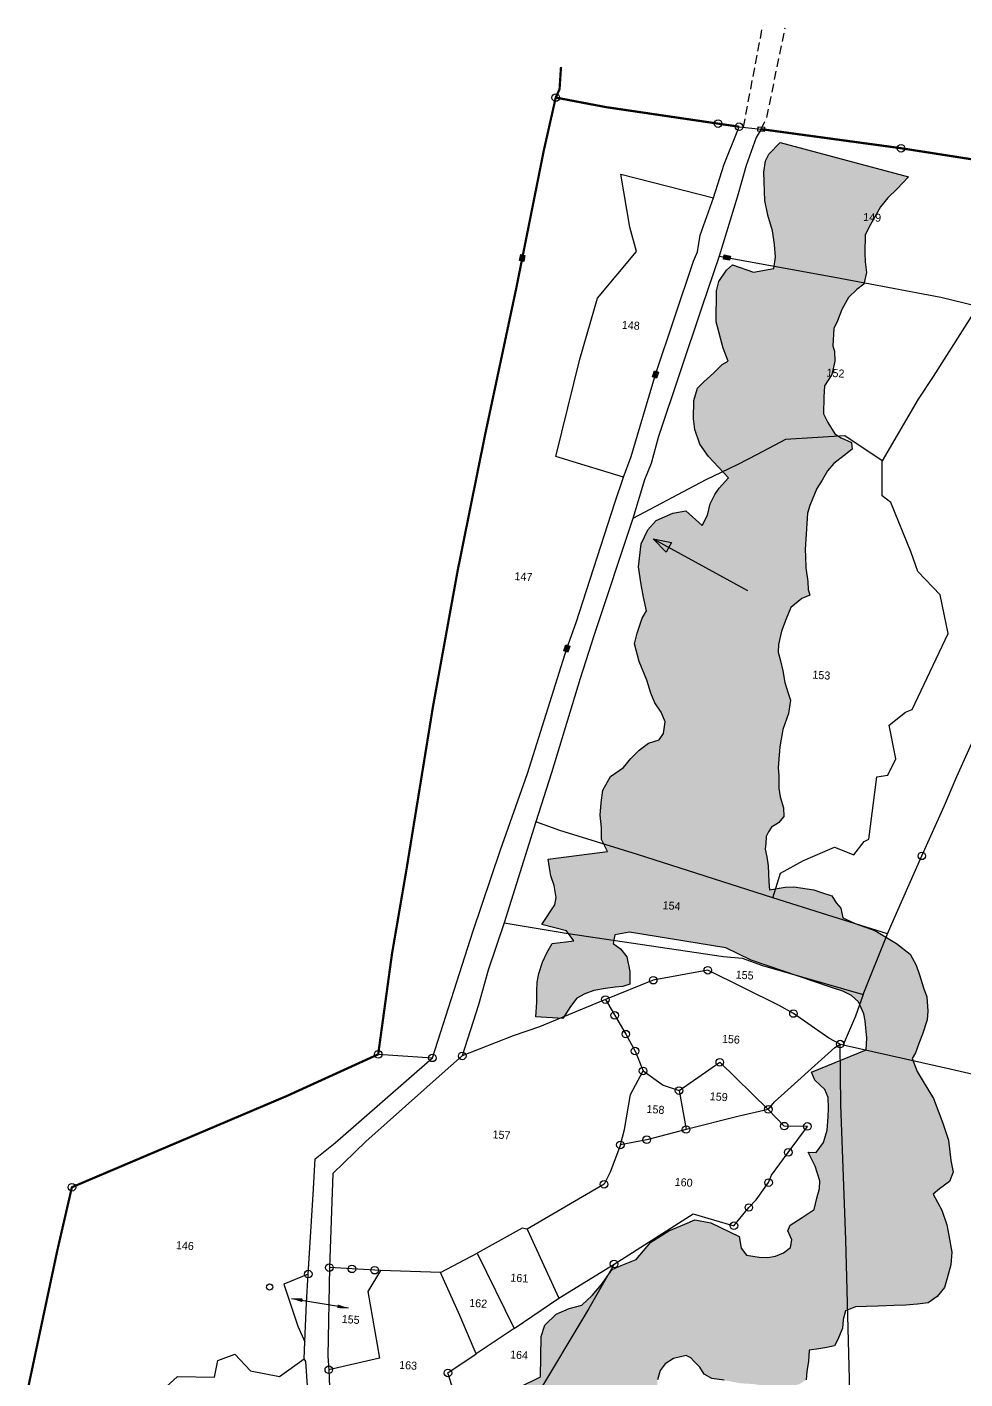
# Model space of a CAD drawing. Header units: metres. Extents: x 278326 to 279449, y 2043971 to 2046657.
# Drawn here: x 278427 to 278971, y 2045873 to 2046657 of the extents above; entities that cross this region are included whole.
import ezdxf
from ezdxf.enums import TextEntityAlignment as Align

# ---------------------------------------------------------------- set-up
doc = ezdxf.new("R2010")
doc.units = ezdxf.units.M
doc.header["$MEASUREMENT"] = 0
doc.linetypes.add('DASHED', pattern=[0.75, 0.5, -0.25])
doc.linetypes.add('DIVIDE', pattern=[1.25, 0.5, -0.25, 0, -0.25, 0, -0.25])
for name, color, linetype in [('OFF', 1, 'Continuous'), ('OTHERS', 1, 'Continuous'), ('POLY_HATCH', 12, 'Continuous'), ('POLY_PARCEL', 6, 'Continuous'), ('POLY_ROAD', 30, 'Continuous'), ('SYM_ARROW', 1, 'Continuous'), ('SYM_STONE', 1, 'Continuous'), ('SYM_WELL', 1, 'Continuous'), ('TEXT_PARCEL', 7, 'Continuous'), ('V_BOUND_LINE', 7, 'Continuous'), ('V_DIVIDE_LINE', 7, 'DIVIDE')]:
    doc.layers.add(name, color=color, linetype=linetype)
doc.styles.get("Standard").update_dxf_attribs({"font": 'arial.ttf'})
doc.styles.add('TEXT_MAP', font='KRDEV050.TTF', dxfattribs={"height": 1.8})
doc.dimstyles.get("Standard").update_dxf_attribs({"dimtxt": 0.18, "dimasz": 0.18, "dimexe": 0.18, "dimexo": 0.0625, "dimgap": 0.09, "dimtad": 0, "dimtih": 1, "dimtoh": 1, "dimdec": 4, "dimzin": 0, "dimdsep": 46, "dimtxsty": 'Standard', "dimcen": 0.09, "dimadec": 0, "dimazin": 0, "dimtfac": 1, "dimtdec": 4, "dimtofl": 0, "dimtmove": 0, "dimatfit": 3, "dimfxl": 1, "dimtolj": 1, "dimtzin": 0, "dimarcsym": 0})

# ---------------------------------------------------------------- blocks, each defined once
blk = doc.blocks.new('PAKKAWELL')
blk.add_circle((0, 0), 1.81)
blk = doc.blocks.new('STONE')
blk.add_circle((0, 0), 0.851)
blk = doc.blocks.new('STONESQUAREFILLED')
blk.add_hatch(color=256).paths.add_polyline_path([(0.7, -0.48), (0.7, 0.48), (-0.7, 0.48), (-0.7, -0.48)])
blk.add_lwpolyline([(-0.7, 0.48), (0.7, 0.48), (0.7, -0.48), (-0.7, -0.48)], close=True)
blk = doc.blocks.new('STONESQUARE')
blk.add_lwpolyline([(-0.7, 0.48), (0.7, 0.48), (0.7, -0.48), (-0.7, -0.48)], close=True)
blk = doc.blocks.new('ARROWASPECT')
h = blk.add_hatch(color=256)
h.paths.add_polyline_path([(2.85, -2.85), (3.72, -1.98), (0, 0)])
h.paths.add_polyline_path([(0, 0), (1.98, -3.72), (2.85, -2.85)])
for points in [[(0, 0), (17.15, -17.15)], [(0, 0), (1.98, -3.72)], [(0, 0), (3.72, -1.98)], [(3.72, -1.98), (1.98, -3.72)]]:
    blk.add_lwpolyline(points)
blk = doc.blocks.new('TEXTDOUBLEARROW')
for points in [[(-6.63, 0.01), (0.2, 0.01)], [(6.25, 0.01), (-0.58, 0.01)]]:
    blk.add_leader(points, dimstyle='Standard', override={"dimtxt": 2.5, "dimasz": 2.5, "dimexe": 1.25, "dimexo": 0.625, "dimgap": 0.625, "dimtad": 1, "dimtih": 0, "dimtoh": 0, "dimzin": 8, "dimcen": 2.5, "dimtofl": 1})

msp = doc.modelspace()

# ---------------------------------------------------------------- hatches: boundary and pattern name
at = {"layer": 'POLY_HATCH'}
h = msp.add_hatch(dxfattribs=at)
h.set_pattern_fill('ZIGZAG', color=256, scale=25.804659, angle=-3.71444, style=0)
h.set_pattern_definition([(356.28556, (278229.2698, 2044790.343), (3.427772, 3.009841), [3.225582, -3.225582]), (86.28556, (278232.4886, 2044790.134), (-3.009841, 3.427772), [3.225582, -3.225582])])
h.paths.add_polyline_path([(278963.12, 2045999.44), (278961.64, 2046011.3), (278958.35, 2046021.05), (278953.11, 2046035.4), (278947.03, 2046045.32), (278943.48, 2046051.16), (278940.6, 2046058.63), (278942.49, 2046061.87), (278944.53, 2046067.35), (278946.57, 2046072.82), (278949.35, 2046081.05), (278949.67, 2046086.07), (278949.1, 2046094.51), (278947.19, 2046099.68), (278944.87, 2046107.12), (278943, 2046112.85), (278939.49, 2046119.24), (278931.47, 2046125.37), (278919.06, 2046132.9), (278907.55, 2046137.01), (278900.47, 2046140.27), (278899.16, 2046145.96), (278896.55, 2046148.93), (278894.01, 2046153.02), (278887.42, 2046155.13), (278883.58, 2046156.5), (278871.92, 2046158.38), (278866.86, 2046158.15), (278857.78, 2046156.49), (278857.51, 2046161), (278857.28, 2046166.06), (278857.01, 2046170.56), (278856.22, 2046175.65), (278855.39, 2046180.19), (278855.61, 2046183.54), (278855.86, 2046187.45), (278857.16, 2046190.17), (278859.02, 2046192.85), (278863.11, 2046195.38), (278866.16, 2046199.11), (278865.92, 2046204.17), (278864.09, 2046210.46), (278863.3, 2046215.55), (278863.21, 2046222.84), (278862.94, 2046227.35), (278863.27, 2046232.37), (278863.74, 2046239.62), (278864.59, 2046244.05), (278865.51, 2046249.6), (278868.92, 2046258.91), (278870, 2046266.65), (278868.58, 2046270.67), (278866.74, 2046276.96), (278865.5, 2046283.76), (278864.19, 2046289.45), (278862.84, 2046294.58), (278863.13, 2046299.05), (278864.75, 2046306.79), (278867.46, 2046313.9), (278870.13, 2046320.46), (278876.63, 2046325.64), (278881.25, 2046327.58), (278880.35, 2046331), (278880.08, 2046335.5), (278878.91, 2046343.43), (278878.79, 2046350.16), (278878.48, 2046354.1), (278879.06, 2046363.04), (278879.46, 2046369.18), (278879.86, 2046375.31), (278881.27, 2046379.71), (278883.93, 2046386.26), (278885.27, 2046389.54), (278888.39, 2046394.38), (278891.54, 2046399.78), (278895.18, 2046404.03), (278901.09, 2046408.69), (278905.82, 2046412.31), (278905.51, 2046416.25), (278899.51, 2046418.88), (278895.75, 2046421.37), (278891.68, 2046427.8), (278889.21, 2046433), (278889.27, 2046442.53), (278889.7, 2046449.22), (278894.05, 2046455.67), (278895.67, 2046463.41), (278895.48, 2046469.03), (278894.58, 2046472.45), (278895.23, 2046482.5), (278897.2, 2046486.85), (278899.86, 2046493.41), (278903.69, 2046500.44), (278908.48, 2046505.18), (278912.61, 2046508.27), (278914.16, 2046514.9), (278913.44, 2046521.11), (278913.21, 2046526.17), (278913.34, 2046536.81), (278916.53, 2046542.77), (278922.24, 2046553.05), (278926.52, 2046558.38), (278931.9, 2046563.63), (278938.52, 2046570.49), (278864.1, 2046590.46), (278857.38, 2046583.59), (278855.45, 2046579.79), (278854.45, 2046573.13), (278854.65, 2046567.51), (278855.08, 2046556.83), (278856.77, 2046548.32), (278859.54, 2046539.17), (278860.71, 2046531.25), (278861.35, 2046523.92), (278860.36, 2046517.26), (278848.45, 2046515.23), (278836.38, 2046519.37), (278832.81, 2046516.24), (278828.47, 2046509.8), (278826.99, 2046504.29), (278826.95, 2046486.35), (278830.99, 2046470.96), (278833.87, 2046463.48), (278830.38, 2046461.47), (278825.58, 2046456.74), (278819.64, 2046451.52), (278816.03, 2046447.83), (278813.89, 2046440.68), (278813.76, 2046430.04), (278814.47, 2046423.83), (278817.28, 2046415.24), (278822.43, 2046408.17), (278833.96, 2046395.66), (278828.53, 2046389.84), (278826.05, 2046386.08), (278823.45, 2046380.64), (278821.9, 2046374.02), (278818.71, 2046368.06), (278809.16, 2046376.53), (278801.79, 2046375.32), (278791.97, 2046370.92), (278787.14, 2046365.62), (278783.25, 2046357.47), (278781.82, 2046344.11), (278783.4, 2046333.92), (278784.6, 2046326.55), (278786.33, 2046318.59), (278783.81, 2046314.27), (278780.99, 2046305.49), (278779.48, 2046299.42), (278782.18, 2046289.16), (278786.52, 2046278.26), (278788.84, 2046270.82), (278791.27, 2046265.06), (278794.85, 2046259.78), (278797.28, 2046254.02), (278796.29, 2046247.36), (278793.8, 2046243.6), (278787.51, 2046241.76), (278782.2, 2046237.62), (278777.4, 2046232.89), (278773.13, 2046227.56), (278765.51, 2046222.45), (278761.05, 2046214.33), (278760.02, 2046207.11), (278759.55, 2046199.86), (278760.2, 2046192.53), (278760.32, 2046185.8), (278763.8, 2046178.84), (278729.29, 2046174.36), (278730.09, 2046169.26), (278730.91, 2046164.72), (278732.78, 2046159), (278734.03, 2046152.19), (278733.18, 2046147.76), (278725.71, 2046136.47), (278740.05, 2046132.74), (278744.16, 2046126.87), (278731.73, 2046125.43), (278728.57, 2046120.03), (278725.98, 2046114.6), (278723.87, 2046108.01), (278722.98, 2046103.02), (278722.66, 2046098), (278722.78, 2046091.26), (278722.24, 2046082.89), (278737.87, 2046081.88), (278742.25, 2046088.88), (278745.93, 2046093.68), (278750.58, 2046096.19), (278755.75, 2046098.09), (278762.56, 2046099.33), (278768.22, 2046100.08), (278772.72, 2046100.35), (278776.74, 2046101.77), (278776.65, 2046109.07), (278774.96, 2046117.58), (278771.34, 2046122.3), (278767.06, 2046125.38), (278767.94, 2046130.37), (278776.46, 2046132.06), (278832.54, 2046122.84), (278847.22, 2046115.72), (278893.85, 2046099.8), (278900.45, 2046097.69), (278905.33, 2046095.13), (278909.58, 2046091.5), (278912.5, 2046084.58), (278913.36, 2046080.6), (278914.38, 2046070.44), (278913.95, 2046063.75), (278882.25, 2046050.67), (278884.2, 2046046.06), (278890.01, 2046040.64), (278891.96, 2046036.03), (278892.12, 2046029.85), (278891.79, 2046024.83), (278891.28, 2046017.01), (278889.14, 2046009.87), (278884.83, 2046003.98), (278880.36, 2046004.27), (278884.32, 2045996.17), (278887.13, 2045987.58), (278886.84, 2045983.11), (278885.36, 2045977.6), (278883.81, 2045970.98), (278876.78, 2045966.39), (278869.75, 2045961.8), (278868.42, 2045958.52), (278870.88, 2045953.32), (278870.04, 2045948.89), (278865.91, 2045945.79), (278861.3, 2045943.85), (278856.76, 2045943.02), (278851.73, 2045943.35), (278844.5, 2045944.38), (278841.41, 2045948.51), (278840.17, 2045955.31), (278823.81, 2045963.17), (278814.39, 2045964.9), (278808.62, 2045962.47), (278799.4, 2045958.59), (278788.87, 2045951.98), (278780.37, 2045941.89), (278771.74, 2045938.52), (278766.53, 2045936.06), (278760.36, 2045927.49), (278754.9, 2045921.12), (278748.92, 2045915.34), (278741.51, 2045913.58), (278734, 2045910.15), (278727.42, 2045903.85), (278725.31, 2045897.26), (278724.91, 2045873.74), (278712.74, 2045867.81), (278708.02, 2045864.19), (278703.19, 2045858.9), (278701.19, 2045853.98), (278701.42, 2045848.92), (278703, 2045838.73), (278704.84, 2045832.45), (278709.41, 2045816.45), (278706.89, 2045812.13), (278701.12, 2045809.71), (278696.92, 2045805.49), (278693.21, 2045800.13), (278692.63, 2045791.2), (278695.25, 2045779.82), (278696.8, 2045769.07), (278697.75, 2045757.8), (278700.52, 2045748.65), (278707.46, 2045743.15), (278718.06, 2045725.09), (278715.79, 2045724.68), (278709.44, 2045713.32), (278707.86, 2045706.13), (278707.39, 2045698.88), (278708.48, 2045689.84), (278710.69, 2045680.73), (278712.24, 2045669.98), (278716.02, 2045659.08), (278717.26, 2045652.27), (278721.21, 2045642.12), (278728.99, 2045641.05), (278736.67, 2045638.31), (278740.43, 2045635.83), (278745.46, 2045635.5), (278758.11, 2045640.28), (278775.09, 2045659.92), (278782.02, 2045654.42), (278790.51, 2045655.56), (278800.81, 2045658.81), (278806.47, 2045659.56), (278811.53, 2045659.8), (278817.78, 2045661.07), (278822.81, 2045660.74), (278827.21, 2045659.34), (278833.69, 2045655.55), (278840.36, 2045654.56), (278842.93, 2045651.03), (278848.23, 2045646.2), (278856.2, 2045639.52), (278929.59, 2045655.49), (278930.89, 2045658.21), (278933.97, 2045662.5), (278936.75, 2045663.34), (278938.12, 2045676.98), (278935.44, 2045676.17), (278930.24, 2045673.71), (278926.04, 2045669.49), (278917.08, 2045661.11), (278913.21, 2045661.92), (278905.98, 2045662.95), (278899.21, 2045662.27), (278894.6, 2045660.33), (278890.02, 2045658.94), (278882.02, 2045656.66), (278871.79, 2045654.52), (278870.33, 2045657.98), (278867.97, 2045664.86), (278867.74, 2045669.92), (278868.48, 2045672.67), (278869.92, 2045677.62), (278873.49, 2045680.75), (278875.94, 2045683.96), (278879.54, 2045687.65), (278884.16, 2045689.59), (278889.18, 2045689.26), (278891.74, 2045694.14), (278894.97, 2045700.66), (278888.83, 2045701.06), (278883.62, 2045698.59), (278877.19, 2045694.53), (278871.8, 2045689.27), (278868.23, 2045686.14), (278863.29, 2045679.17), (278863.45, 2045673), (278859.76, 2045676.6), (278854.39, 2045680.31), (278839.01, 2045685.23), (278816.78, 2045688.36), (278809.93, 2045686.56), (278802.6, 2045685.92), (278796.94, 2045685.16), (278791.5, 2045687.76), (278788.19, 2045688.53), (278783.88, 2045682.65), (278780.2, 2045677.84), (278774.74, 2045671.47), (278763.96, 2045660.96), (278758.43, 2045653.47), (278754.23, 2045649.26), (278747.31, 2045646.35), (278741.76, 2045647.27), (278735.8, 2045650.46), (278731.48, 2045652.98), (278728.83, 2045655.39), (278726.85, 2045659.44), (278723.48, 2045668.07), (278721.94, 2045678.82), (278719.65, 2045686.82), (278719.38, 2045691.32), (278719.03, 2045703.11), (278720.38, 2045715.36), (278751.63, 2045747.52), (278753.15, 2045753.59), (278754.14, 2045760.25), (278755.66, 2045766.31), (278755.98, 2045771.34), (278757.43, 2045776.29), (278758.83, 2045780.68), (278761.81, 2045783.29), (278764.3, 2045787.05), (278767.34, 2045790.78), (278770.84, 2045792.79), (278771.54, 2045794.99), (278771.87, 2045800.01), (278773.94, 2045806.05), (278773.82, 2045812.78), (278773.55, 2045817.28), (278773.43, 2045824.02), (278774.27, 2045828.44), (278777.39, 2045833.29), (278780.47, 2045837.57), (278784.64, 2045841.22), (278789.5, 2045847.07), (278790.73, 2045848.68), (278793.78, 2045852.4), (278793.99, 2045855.75), (278792.68, 2045861.44), (278792.45, 2045866.5), (278792.81, 2045872.08), (278794.29, 2045877.59), (278797.34, 2045881.32), (278802.02, 2045884.38), (278809.43, 2045886.14), (278812.15, 2045884.84), (278814.24, 2045882.46), (278817.4, 2045879.45), (278819.94, 2045875.37), (278824.27, 2045872.84), (278831.49, 2045871.81), (278836.48, 2045870.93), (278840.91, 2045870.08), (278844.82, 2045869.83), (278848.73, 2045869.57), (278854.84, 2045868.62), (278859.87, 2045868.29), (278868.84, 2045868.27), (278875.09, 2045869.54), (278879.18, 2045872.08), (278879.51, 2045877.1), (278880.43, 2045882.65), (278880.86, 2045889.35), (278886.52, 2045890.1), (278891.06, 2045890.93), (278895.6, 2045891.75), (278897.53, 2045895.55), (278900.2, 2045902.1), (278900.52, 2045907.13), (278901.97, 2045912.08), (278907.73, 2045914.51), (278913.91, 2045914.67), (278920.65, 2045914.79), (278930.22, 2045915.29), (278936.96, 2045915.41), (278943.73, 2045916.09), (278949.95, 2045916.81), (278955.23, 2045920.39), (278959.45, 2045925.69), (278960.93, 2045931.2), (278963.11, 2045938.9), (278963.58, 2045946.16), (278961.97, 2045955.79), (278960.69, 2045962.04), (278957.88, 2045970.63), (278952.88, 2045979.92), (278956.45, 2045983.06), (278962.32, 2045987.16), (278964.36, 2045992.63)])

# ---------------------------------------------------------------- linework, layer by layer
at = {"layer": 'OFF'}
msp.add_lwpolyline([(278840.17, 2046599.59), (278852.97, 2046598.18)], dxfattribs=at)
at = {"layer": 'OTHERS', "linetype": 'DASHED', "ltscale": 10, "flags": 128}
for points in [[(278842.69, 2046599.32), (278853.75, 2046657.47)], [(278852.97, 2046598.18), (278856.26, 2046604.91), (278866.94, 2046657.06)]]:
    msp.add_lwpolyline(points, dxfattribs=at)
at = {"layer": 'POLY_HATCH'}
for points in [[(278712.74, 2045867.81), (278724.91, 2045873.74), (278725.31, 2045897.26), (278727.42, 2045903.85), (278734, 2045910.15), (278741.51, 2045913.58), (278748.92, 2045915.34), (278754.9, 2045921.12), (278760.36, 2045927.49), (278766.53, 2045936.06), (278771.74, 2045938.52), (278780.37, 2045941.89), (278788.87, 2045951.98), (278799.4, 2045958.59), (278808.62, 2045962.47), (278814.39, 2045964.9), (278823.81, 2045963.17), (278840.17, 2045955.31), (278841.41, 2045948.51), (278844.5, 2045944.38), (278851.73, 2045943.35), (278856.76, 2045943.02), (278861.3, 2045943.85), (278865.91, 2045945.79), (278870.04, 2045948.89), (278870.88, 2045953.32), (278868.42, 2045958.52), (278869.75, 2045961.8), (278876.78, 2045966.39), (278883.81, 2045970.98), (278885.36, 2045977.6), (278886.84, 2045983.11), (278887.13, 2045987.58), (278884.32, 2045996.17), (278880.36, 2046004.27), (278884.83, 2046003.98), (278889.14, 2046009.87), (278891.28, 2046017.01), (278891.79, 2046024.83), (278892.12, 2046029.85), (278891.96, 2046036.03), (278890.01, 2046040.64), (278884.2, 2046046.06), (278882.25, 2046050.67), (278913.95, 2046063.75), (278914.38, 2046070.44), (278913.36, 2046080.6), (278912.5, 2046084.58), (278909.58, 2046091.5), (278905.33, 2046095.13), (278900.45, 2046097.69), (278893.85, 2046099.8), (278847.22, 2046115.72), (278832.54, 2046122.84), (278776.46, 2046132.06), (278767.94, 2046130.37), (278767.06, 2046125.38), (278771.34, 2046122.3), (278774.96, 2046117.58), (278776.65, 2046109.07), (278776.74, 2046101.77), (278772.72, 2046100.35), (278768.22, 2046100.08), (278762.56, 2046099.33), (278755.75, 2046098.09), (278750.58, 2046096.19), (278745.93, 2046093.68), (278742.25, 2046088.88), (278737.87, 2046081.88), (278722.24, 2046082.89), (278722.78, 2046091.26), (278722.66, 2046098), (278722.98, 2046103.02), (278723.87, 2046108.01), (278725.98, 2046114.6), (278728.57, 2046120.03), (278731.73, 2046125.43), (278744.16, 2046126.87), (278740.05, 2046132.74), (278725.71, 2046136.47), (278733.18, 2046147.76), (278734.03, 2046152.19), (278732.78, 2046159), (278730.91, 2046164.72), (278730.09, 2046169.26), (278729.29, 2046174.36), (278763.8, 2046178.84), (278760.32, 2046185.8), (278760.2, 2046192.53), (278759.55, 2046199.86), (278760.02, 2046207.11), (278761.05, 2046214.33), (278765.51, 2046222.45), (278773.13, 2046227.56), (278777.4, 2046232.89), (278782.2, 2046237.62), (278787.51, 2046241.76), (278793.8, 2046243.6), (278796.29, 2046247.36), (278797.28, 2046254.02), (278794.85, 2046259.78), (278791.27, 2046265.06), (278788.84, 2046270.82), (278786.52, 2046278.26), (278782.18, 2046289.16), (278779.48, 2046299.42), (278780.99, 2046305.49), (278783.81, 2046314.27), (278786.33, 2046318.59), (278784.6, 2046326.55), (278783.4, 2046333.92), (278781.82, 2046344.11), (278783.25, 2046357.47), (278787.14, 2046365.62), (278791.97, 2046370.92), (278801.79, 2046375.32), (278809.16, 2046376.53), (278818.71, 2046368.06), (278821.9, 2046374.02), (278823.45, 2046380.64), (278826.05, 2046386.08), (278828.53, 2046389.84), (278833.96, 2046395.66), (278822.43, 2046408.17), (278817.28, 2046415.24), (278814.47, 2046423.83), (278813.76, 2046430.04), (278813.89, 2046440.68), (278816.03, 2046447.83), (278819.64, 2046451.52), (278825.58, 2046456.74), (278830.38, 2046461.47), (278833.87, 2046463.48), (278830.99, 2046470.96), (278826.95, 2046486.35), (278826.99, 2046504.29), (278828.47, 2046509.8), (278832.81, 2046516.24), (278836.38, 2046519.37), (278848.45, 2046515.23), (278860.36, 2046517.26), (278861.35, 2046523.92), (278860.71, 2046531.25), (278859.54, 2046539.17), (278856.77, 2046548.32), (278855.08, 2046556.83), (278854.65, 2046567.51), (278854.45, 2046573.13), (278855.45, 2046579.79), (278857.38, 2046583.59), (278864.1, 2046590.46)], [(278864.1, 2046590.46), (278938.52, 2046570.49), (278931.9, 2046563.63), (278926.52, 2046558.38), (278922.24, 2046553.05), (278916.53, 2046542.77), (278913.34, 2046536.81), (278913.21, 2046526.17), (278913.44, 2046521.11), (278914.16, 2046514.9), (278912.61, 2046508.27), (278908.48, 2046505.18), (278903.69, 2046500.44), (278899.86, 2046493.41), (278897.2, 2046486.85), (278895.23, 2046482.5), (278894.58, 2046472.45), (278895.48, 2046469.03), (278895.67, 2046463.41), (278894.05, 2046455.67), (278889.7, 2046449.22), (278889.27, 2046442.53), (278889.21, 2046433), (278891.68, 2046427.8), (278895.75, 2046421.37), (278899.51, 2046418.88), (278905.51, 2046416.25), (278905.82, 2046412.31), (278901.09, 2046408.69), (278895.18, 2046404.03), (278891.54, 2046399.78), (278888.39, 2046394.38), (278885.27, 2046389.54), (278883.93, 2046386.26), (278881.27, 2046379.71), (278879.86, 2046375.31), (278879.46, 2046369.18), (278879.06, 2046363.04), (278878.48, 2046354.1), (278878.79, 2046350.16), (278878.91, 2046343.43), (278880.08, 2046335.5), (278880.35, 2046331), (278881.25, 2046327.58), (278876.63, 2046325.64), (278870.13, 2046320.46), (278867.46, 2046313.9), (278864.75, 2046306.79), (278863.13, 2046299.05), (278862.84, 2046294.58), (278864.19, 2046289.45), (278865.5, 2046283.76), (278866.74, 2046276.96), (278868.58, 2046270.67), (278870, 2046266.65), (278868.92, 2046258.91), (278865.51, 2046249.6), (278864.59, 2046244.05), (278863.74, 2046239.62), (278863.27, 2046232.37), (278862.94, 2046227.35), (278863.21, 2046222.84), (278863.3, 2046215.55), (278864.09, 2046210.46), (278865.92, 2046204.17), (278866.16, 2046199.11), (278863.11, 2046195.38), (278859.02, 2046192.85), (278857.16, 2046190.17), (278855.86, 2046187.45), (278855.61, 2046183.54), (278855.39, 2046180.19), (278856.22, 2046175.65), (278857.01, 2046170.56), (278857.28, 2046166.06), (278857.51, 2046161), (278857.78, 2046156.49), (278866.86, 2046158.15), (278871.92, 2046158.38), (278883.58, 2046156.5), (278887.42, 2046155.13), (278894.01, 2046153.02), (278896.55, 2046148.93), (278899.16, 2046145.96), (278900.47, 2046140.27), (278907.55, 2046137.01), (278919.06, 2046132.9), (278931.47, 2046125.37), (278939.49, 2046119.24), (278943, 2046112.85), (278944.87, 2046107.12), (278947.19, 2046099.68), (278949.1, 2046094.51), (278949.67, 2046086.07), (278949.35, 2046081.05), (278946.57, 2046072.82), (278944.53, 2046067.35), (278942.49, 2046061.87), (278940.6, 2046058.63), (278943.48, 2046051.16), (278947.03, 2046045.32), (278953.11, 2046035.4), (278958.35, 2046021.05), (278961.64, 2046011.3), (278963.12, 2045999.44), (278964.36, 2045992.63), (278962.32, 2045987.16), (278956.45, 2045983.06), (278952.88, 2045979.92), (278957.88, 2045970.63), (278960.69, 2045962.04), (278961.97, 2045955.79), (278963.58, 2045946.16), (278963.11, 2045938.9), (278960.93, 2045931.2), (278959.45, 2045925.69), (278955.23, 2045920.39), (278949.95, 2045916.81), (278943.73, 2045916.09), (278936.96, 2045915.41), (278930.22, 2045915.29), (278920.65, 2045914.79), (278913.91, 2045914.67), (278907.73, 2045914.51), (278901.97, 2045912.08), (278900.52, 2045907.13), (278900.2, 2045902.1), (278897.53, 2045895.55), (278895.6, 2045891.75), (278891.06, 2045890.93), (278886.52, 2045890.1), (278880.86, 2045889.35), (278880.43, 2045882.65), (278879.51, 2045877.1), (278879.18, 2045872.08)], [(278831.49, 2045871.81), (278824.27, 2045872.84), (278819.94, 2045875.37), (278817.4, 2045879.45), (278814.24, 2045882.46), (278812.15, 2045884.84), (278809.43, 2045886.14), (278802.02, 2045884.38), (278797.34, 2045881.32), (278794.29, 2045877.59), (278792.81, 2045872.08)]]:
    msp.add_lwpolyline(points, dxfattribs=at)
at = {"layer": 'POLY_PARCEL'}
for points in [[(278773.05, 2046396.13), (278750.84, 2046402.89), (278733.71, 2046408.13), (278747.78, 2046464.68), (278757.95, 2046500), (278780.53, 2046527.2), (278776.77, 2046541.25), (278771.43, 2046572), (278825.22, 2046558.39)], [(278828.52, 2046524.45), (278895.72, 2046512.17), (278957.25, 2046500.65), (278978.72, 2046495.35)], [(278978.72, 2046495.35), (278952.76, 2046454.62), (278944.18, 2046441.46), (278923.17, 2046405.67)], [(278923.17, 2046405.67), (278901.63, 2046420.16), (278867.02, 2046418.06), (278850.59, 2046409.24), (278839.35, 2046403.46), (278834.27, 2046401.04), (278820.82, 2046394.67), (278778.47, 2046372.08)], [(278859.7, 2046151.92), (278864.14, 2046166.27), (278877.65, 2046173.64), (278895.53, 2046181.31), (278906.68, 2046176.83), (278912.69, 2046184.54), (278915.53, 2046185.95), (278920.07, 2046222.08), (278926.51, 2046223.11), (278931.19, 2046232.65), (278927.24, 2046252.16), (278936.85, 2046259.64), (278940.58, 2046261.28), (278961.58, 2046305.33), (278956.81, 2046327.86), (278943.92, 2046341.29), (278940.15, 2046352.39), (278928.26, 2046381.45), (278923.15, 2046385.26), (278923.17, 2046405.67)], [(278926.3, 2046131.01), (278931.64, 2046143.05), (278946.25, 2046176.27), (278959.32, 2046205.49), (278966.65, 2046222.39), (278994.08, 2046283.34), (279003.98, 2046306.13)], [(278859.7, 2046151.92), (278781.23, 2046176.99), (278736.14, 2046191.07), (278722.24, 2046196.06)], [(278926.3, 2046131.01), (278891.66, 2046141.8), (278859.7, 2046151.92)], [(278703.78, 2046137.4), (278740.95, 2046131.18), (278831.05, 2046117.95), (278841.94, 2046116.8), (278853.7, 2046112.71), (278912.28, 2046095.88)], [(278912.28, 2046095.88), (278926.3, 2046131.01)], [(278898.85, 2046067.01), (278892.25, 2046070.52), (278871.73, 2046084.74), (278863.34, 2046089.34), (278822.01, 2046109.88), (278790.31, 2046104.1), (278762.53, 2046092.82)], [(278762.53, 2046092.82), (278724.36, 2046077.02), (278709.1, 2046071.78), (278679.49, 2046060.15)], [(278762.53, 2046092.82), (278774.41, 2046072.79), (278779.77, 2046062.98), (278784.43, 2046051.39)], [(278912.28, 2046095.88), (278907.84, 2046083.14), (278900.55, 2046066.62)], [(278857.14, 2046029.09), (278860.73, 2046033.39), (278895.8, 2046064.99), (278898.85, 2046067.01)], [(278907.43, 2045792.8), (278904.48, 2045865.34), (278902.06, 2045953.36), (278899.32, 2046031.68), (278898.85, 2046067.01)], [(278898.85, 2046067.01), (278900.55, 2046066.62)], [(278900.55, 2046066.62), (278963.51, 2046052.39), (278994.37, 2046045.27)], [(278630.66, 2046061.06), (278662.14, 2046059)], [(278771.26, 2046008.45), (278773.57, 2046017.32), (278777.2, 2046037.64), (278784.43, 2046051.39)], [(278784.43, 2046051.39), (278796.11, 2046043.22), (278805.31, 2046040.02)], [(278805.31, 2046040.02), (278828.97, 2046056.43), (278857.14, 2046029.09)], [(278805.31, 2046040.02), (278809.36, 2046017.41)], [(278767.57, 2045939.33), (278813.57, 2045968.43), (278837.17, 2045961.54), (278845.82, 2045972.13), (278850.17, 2045976.62), (278857.33, 2045986.58), (278859.07, 2045990.96), (278868.7, 2046004.16), (278879.82, 2046019.22), (278866.36, 2046019.37), (278857.14, 2046029.09)], [(278857.14, 2046029.09), (278840.14, 2046025.25), (278809.36, 2046017.41)], [(278809.36, 2046017.41), (278786.53, 2046011.51), (278771.26, 2046008.45)], [(278771.26, 2046008.45), (278765.31, 2045992.62), (278761.81, 2045985.61), (278717.17, 2045959.62)], [(278717.17, 2045959.62), (278714.16, 2045960.11), (278688.03, 2045945.66)], [(278717.17, 2045959.62), (278735.43, 2045919.42)], [(278666.88, 2045934.44), (278688.03, 2045945.66)], [(278688.03, 2045945.66), (278709.67, 2045901.98)], [(278767.57, 2045939.33), (278752.86, 2045913.51), (278721.48, 2045860.83), (278706.45, 2045834.65), (278705.4, 2045831.94)], [(278735.43, 2045919.42), (278767.57, 2045939.33)], [(278590.07, 2045933.52), (278575.97, 2045927.6), (278583.95, 2045903.19), (278588.02, 2045894.11)], [(278631.96, 2045935.54), (278624.66, 2045923.42), (278631.41, 2045884.62), (278601.99, 2045877.97)], [(278631.96, 2045935.54), (278602.36, 2045937.26)], [(278666.88, 2045934.44), (278631.96, 2045935.54)], [(278687.63, 2045887.15), (278678.14, 2045909.38), (278666.88, 2045934.44)], [(278709.67, 2045901.98), (278735.43, 2045919.42)], [(278709.67, 2045901.98), (278687.63, 2045887.15)], [(278490.58, 2045832), (278491.82, 2045853.43), (278487.02, 2045859.61), (278488.95, 2045862.55), (278501.2, 2045862.28), (278514.23, 2045873.97), (278535.55, 2045873.65), (278537.51, 2045883.26), (278547.49, 2045887.01), (278556.47, 2045877.36), (278573.46, 2045873.99), (278587.61, 2045884.37)], [(278685.22, 2045831.22), (278673.4, 2045868.74), (278671.12, 2045876.06), (278687.63, 2045887.15)]]:
    msp.add_lwpolyline(points, dxfattribs=at)
at = {"layer": 'POLY_ROAD'}
for points in [[(278825.22, 2046558.39), (278831.55, 2046577.81), (278840.17, 2046599.59)], [(278852.97, 2046598.18), (278850.08, 2046593.4), (278844.24, 2046576.99), (278839.33, 2046559.36), (278828.52, 2046524.45)], [(278773.05, 2046396.13), (278777.47, 2046408.11), (278791.71, 2046455.68), (278813.69, 2046521.54), (278816.07, 2046526.89), (278817.57, 2046536.63), (278825.22, 2046558.39)], [(278828.52, 2046524.45), (278818.47, 2046494.88), (278793.27, 2046419.15), (278789.09, 2046404.11), (278785.28, 2046394.51), (278778.47, 2046372.08)], [(278662.14, 2046059), (278685.61, 2046132.26), (278701.6, 2046179.8), (278717.24, 2046224.08), (278740.21, 2046296.64), (278745.55, 2046311.73), (278768.03, 2046381.26), (278773.05, 2046396.13)], [(278778.47, 2046372.08), (278756.12, 2046304.68), (278747.93, 2046279.2), (278731.2, 2046224.55), (278722.24, 2046196.06)], [(278722.24, 2046196.06), (278703.78, 2046137.4)], [(278703.78, 2046137.4), (278694.59, 2046109.84), (278688.96, 2046089.85)], [(278688.96, 2046089.85), (278679.49, 2046060.15)], [(278590.07, 2045933.52), (278592.92, 2045979.66), (278593.98, 2046000.41), (278605.73, 2046009.63), (278662.14, 2046059)], [(278679.49, 2046060.15), (278669.49, 2046051.42), (278623.51, 2046010.4), (278604.35, 2045991.81), (278602.36, 2045937.26)], [(278588.02, 2045894.11), (278588.98, 2045916.71), (278590.07, 2045933.52)], [(278602.36, 2045937.26), (278601.34, 2045885.82), (278601.99, 2045877.97)], [(278587.61, 2045884.37), (278588.02, 2045894.11)], [(278591.31, 2045843.04), (278588.66, 2045882.71), (278587.61, 2045884.37)], [(278601.99, 2045877.97), (278602.37, 2045868.01), (278606.82, 2045827.34)]]:
    msp.add_lwpolyline(points, dxfattribs=at)
at = {"layer": 'V_BOUND_LINE', "const_width": 1.29}
for points in [[(278630.66, 2046061.06), (278638.67, 2046119.41), (278647.07, 2046168.32), (278662.51, 2046263.24), (278676.74, 2046341.62), (278692.77, 2046421.06), (278710.69, 2046505.29), (278726.81, 2046585.87), (278733.73, 2046616.52), (278762.84, 2046610.98), (278840.17, 2046599.59)], [(278852.97, 2046598.18), (278934.18, 2046587.11), (279013.56, 2046574.69)], [(278427.45, 2045863.02), (278427.66, 2045868.51), (278444.37, 2045947.14), (278452.85, 2045983.9), (278577.73, 2046036.93), (278630.66, 2046061.06)]]:
    msp.add_lwpolyline(points, dxfattribs=at)
at = {"layer": 'V_DIVIDE_LINE', "ltscale": 10, "const_width": 1.29, "flags": 128}
msp.add_lwpolyline([(278733.73, 2046616.52), (278735.94, 2046621.39), (278736.78, 2046634.32)], dxfattribs=at)

# ---------------------------------------------------------------- block references
at = {"layer": 'SYM_ARROW'}
for name, p, xscale, yscale, zscale, rotation in [('ARROWASPECT', (278790.2, 2046360.42), 2.580465860100804, 2.580465860100804, 2.580465860100804, 16.35350414955169), ('TEXTDOUBLEARROW', (278597.35, 2045916.39), 2.612468626785975, 2.612468626785975, 2.612468626785975, 350.2664232950692)]:
    msp.add_blockref(name, p, dxfattribs=dict(at, xscale=xscale, yscale=yscale, zscale=zscale, rotation=rotation))
at = {"layer": 'SYM_STONE'}
for name, p, xscale, yscale, zscale, rotation in [('STONE', (278733.73, 2046616.52), 2.580465860100804, 2.580465860100804, 2.580465860100804, 356.2855619899524), ('STONE', (278827.94, 2046601.4), 2.580465860100804, 2.580465860100804, 2.580465860100804, 356.2855619899524), ('STONE', (278840.17, 2046599.59), 2.580465860100804, 2.580465860100804, 2.580465860100804, 356.2855619899524), ('STONESQUARE', (278852.97, 2046598.18), 2.580465860100804, 2.580465860100804, 2.580465860100804, 356.2855619899524), ('STONE', (278934.18, 2046587.11), 2.580465860100804, 2.580465860100804, 2.580465860100804, 356.2855619899524), ('STONESQUAREFILLED', (278714.31, 2046523.37), 2.580465860100804, 2.580465860100804, 2.580465860100804, 78.69392183949043), ('STONESQUAREFILLED', (278833.09, 2046523.61), 2.580465860100805, 2.580465860100805, 2.580465860100805, 349.6458823034499), ('STONESQUAREFILLED', (278791.71, 2046455.68), 2.580465860100804, 2.580465860100804, 2.580465860100804, 71.54476429799573), ('STONESQUAREFILLED', (278740.21, 2046296.64), 2.580465860100804, 2.580465860100804, 2.580465860100804, 70.81470977029018), ('STONE', (278946.25, 2046176.27), 2.580465860100804, 2.580465860100804, 2.580465860100804, 356.2855619899524), ('STONE', (278822.01, 2046109.88), 2.580465860100804, 2.580465860100804, 2.580465860100804, 356.2855619899524), ('STONE', (278790.31, 2046104.1), 2.580465860100804, 2.580465860100804, 2.580465860100804, 356.2855619899524), ('STONE', (278762.53, 2046092.82), 2.580465860100804, 2.580465860100804, 2.580465860100804, 356.2855619899524), ('STONE', (278767.95, 2046083.68), 2.580465860100804, 2.580465860100804, 2.580465860100804, 356.2855619899524), ('STONE', (278871.73, 2046084.74), 2.580465860100804, 2.580465860100804, 2.580465860100804, 356.2855619899524), ('STONE', (278774.41, 2046072.79), 2.580465860100804, 2.580465860100804, 2.580465860100804, 356.2855619899524), ('STONE', (278779.77, 2046062.98), 2.580465860100804, 2.580465860100804, 2.580465860100804, 356.2855619899524), ('STONE', (278898.85, 2046067.01), 2.580465860100804, 2.580465860100804, 2.580465860100804, 356.2855619899524), ('STONE', (278630.66, 2046061.06), 2.580465860100804, 2.580465860100804, 2.580465860100804, 356.2855619899524), ('STONE', (278662.14, 2046059), 2.580465860100804, 2.580465860100804, 2.580465860100804, 356.2855619899524), ('STONE', (278679.49, 2046060.15), 2.580465860100804, 2.580465860100804, 2.580465860100804, 356.2855619899524), ('STONE', (278828.97, 2046056.43), 2.580465860100804, 2.580465860100804, 2.580465860100804, 356.2855619899524), ('STONE', (278784.43, 2046051.39), 2.580465860100804, 2.580465860100804, 2.580465860100804, 356.2855619899524), ('STONE', (278805.31, 2046040.02), 2.580465860100804, 2.580465860100804, 2.580465860100804, 356.2855619899524), ('STONE', (278857.14, 2046029.09), 2.580465860100804, 2.580465860100804, 2.580465860100804, 356.2855619899524), ('STONE', (278809.36, 2046017.41), 2.580465860100804, 2.580465860100804, 2.580465860100804, 356.2855619899524), ('STONE', (278866.36, 2046019.37), 2.580465860100804, 2.580465860100804, 2.580465860100804, 356.2855619899524), ('STONE', (278879.82, 2046019.22), 2.580465860100804, 2.580465860100804, 2.580465860100804, 356.2855619899524), ('STONE', (278771.26, 2046008.45), 2.580465860100804, 2.580465860100804, 2.580465860100804, 356.2855619899524), ('STONE', (278786.53, 2046011.51), 2.580465860100804, 2.580465860100804, 2.580465860100804, 356.2855619899524), ('STONE', (278868.7, 2046004.16), 2.580465860100804, 2.580465860100804, 2.580465860100804, 356.2855619899524), ('STONE', (278452.85, 2045983.9), 2.580465860100804, 2.580465860100804, 2.580465860100804, 356.2855619899524), ('STONE', (278761.81, 2045985.61), 2.580465860100804, 2.580465860100804, 2.580465860100804, 356.2855619899524), ('STONE', (278857.33, 2045986.58), 2.580465860100804, 2.580465860100804, 2.580465860100804, 356.2855619899524), ('STONE', (278845.82, 2045972.13), 2.580465860100804, 2.580465860100804, 2.580465860100804, 356.2855619899524), ('STONE', (278837.17, 2045961.54), 2.580465860100804, 2.580465860100804, 2.580465860100804, 356.2855619899524), ('STONE', (278602.36, 2045937.26), 2.580465860100804, 2.580465860100804, 2.580465860100804, 356.2855619899524), ('STONE', (278767.57, 2045939.33), 2.580465860100804, 2.580465860100804, 2.580465860100804, 356.2855619899524), ('STONE', (278590.07, 2045933.52), 2.580465860100804, 2.580465860100804, 2.580465860100804, 356.2855619899524), ('STONE', (278615.39, 2045936.5), 2.580465860100804, 2.580465860100804, 2.580465860100804, 356.2855619899524), ('STONE', (278628.61, 2045935.74), 2.580465860100804, 2.580465860100804, 2.580465860100804, 356.2855619899524), ('STONE', (278601.99, 2045877.97), 2.580465860100804, 2.580465860100804, 2.580465860100804, 356.2855619899524), ('STONE', (278671.12, 2045876.06), 2.580465860100804, 2.580465860100804, 2.580465860100804, 356.2855619899524)]:
    msp.add_blockref(name, p, dxfattribs=dict(at, xscale=xscale, yscale=yscale, zscale=zscale, rotation=rotation))
at = {"layer": 'SYM_WELL', "xscale": 1.018305045156924, "yscale": 1.018305045156924, "zscale": 1.018305045156924, "rotation": 356.2855619899524}
msp.add_blockref('PAKKAWELL', (278567.64, 2045925.94), dxfattribs=at)

# ---------------------------------------------------------------- texts
at = {"layer": 'TEXT_PARCEL', "style": 'TEXT_MAP'}
for s, p in [('149', (278917.42, 2046546.96)), ('148', (278777.31, 2046484.29)), ('152', (278896.11, 2046456.52)), ('147', (278714.99, 2046338.42)), ('153', (278887.93, 2046281.2)), ('154', (278801, 2046147.3)), ('155', (278843.4, 2046107.02)), ('156', (278835.43, 2046069.83)), ('159', (278828.38, 2046036.45)), ('158', (278791.65, 2046029.07)), ('157', (278702.25, 2046014.27)), ('160', (278808.02, 2045986.73)), ('146', (278518.46, 2045950.01)), ('161', (278712.62, 2045931.18)), ('162', (278688.72, 2045916.53)), ('155', (278614.71, 2045907.09)), ('164', (278712.44, 2045886.54)), ('163', (278648.06, 2045880.51))]:
    msp.add_text(s, height=4.645, rotation=356.28556, dxfattribs=at).set_placement(p, align=Align.MIDDLE)

doc.saveas('drawing.dxf')
